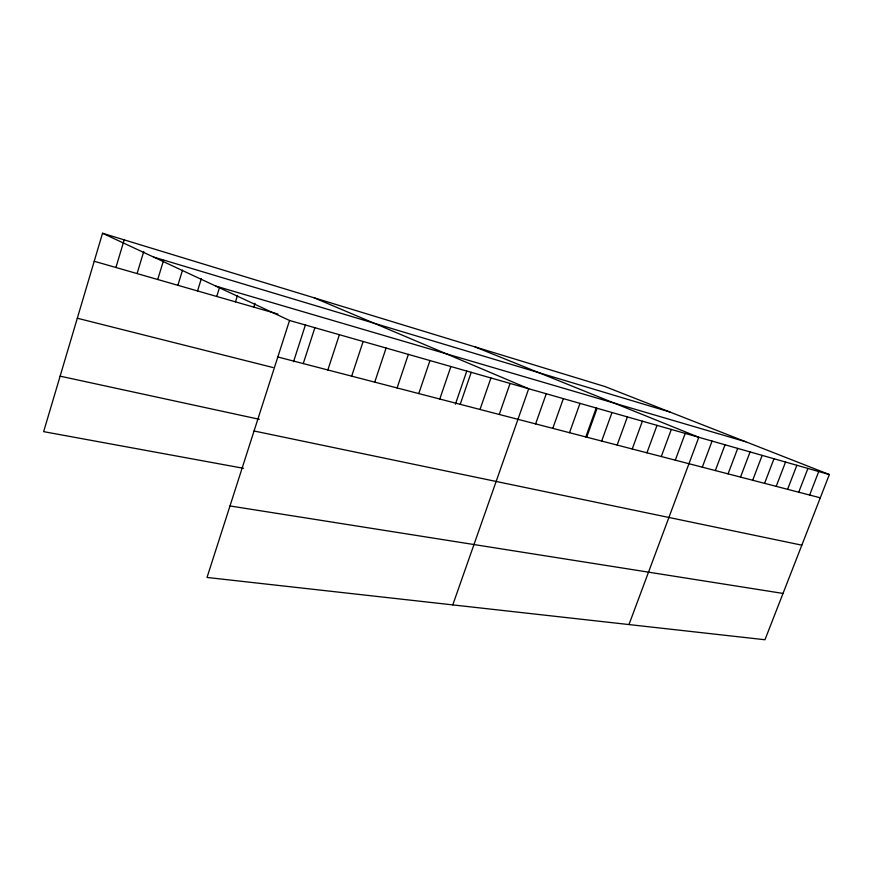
<?xml version="1.0" encoding="UTF-8"?>
<svg xmlns="http://www.w3.org/2000/svg" width="873" height="873" viewBox="0 0 873 873"><rect width="100%" height="100%" fill="white"/><g stroke="black" fill="none" stroke-linecap="round" stroke-linejoin="round"><path stroke-width="1.31" d="M102.534 233.255L289.541 320.478L207.021 577.457L764.966 639.745L829.35 474.552L604.934 386.532L102.534 233.255L43.65 431.644L243.545 468.31M115.923 267.498L124.195 239.857M137.083 273.576L143.75 251.5M157.729 279.513L163.589 260.285M177.874 285.307L182.533 270.117M197.538 290.949L201.401 278.454M216.733 296.471L219.559 287.403M235.481 301.862L237.5 295.467M253.803 307.121L255.003 303.335M293.524 361.728L305.474 324.767M303.247 363.583L314.88 327.713M327.844 369.966L339.39 334.708M351.666 376.154L363.124 341.485M374.735 382.134L386.095 348.043M397.095 387.939L408.368 354.394M418.778 393.57L429.953 360.56M439.796 399.026L450.894 366.529M455.4 404.199L466.782 371.047M460.202 404.33L471.213 372.334M480.019 409.47L490.932 377.965M499.258 414.468L510.083 383.433M452.781 604.902L528.7 388.736L314.182 297.824M535.607 423.896L546.269 393.756M552.784 428.359L563.358 398.634M569.512 432.702L579.999 403.381M585.805 436.937L596.215 408.007M586.634 437.384L597.045 408.444M601.672 441.051L612.006 412.514M617.146 445.066L627.392 416.901M632.227 448.984L642.386 421.19M646.937 452.803L657.02 425.358M661.287 456.524L671.293 429.44M675.287 460.158L685.218 433.412M628.975 624.566L698.804 437.286L475.076 346.919M702.307 467.175L712.073 441.072M715.336 470.558L725.037 444.772M728.071 473.864L737.696 448.395M740.522 477.095L750.071 451.919M752.679 480.248L762.162 455.368M764.573 483.336L773.991 458.751M776.206 486.359L785.547 462.046M787.588 489.317L796.853 465.276M798.719 492.208L807.918 468.43M809.62 495.035L818.754 471.518M229.981 505.947L783.026 593.433M254.054 430.989L801.829 545.167M60.117 376.154L259.292 419.302M77.315 318.23L273.063 367.544M277.821 356.981L820.293 497.806M289.541 320.478L829.35 474.552M94.219 261.256L277.952 314.062M215.947 286.148L745.738 441.76M153.419 256.989L670.017 412.067"/></g></svg>
